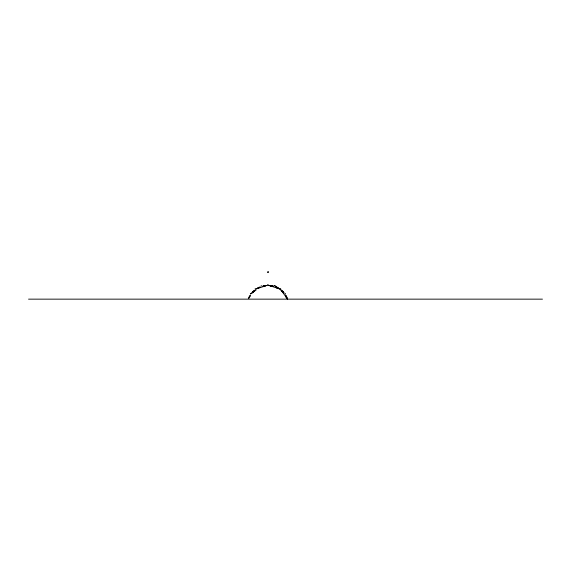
<?xml version="1.0" encoding="UTF-8"?>
<svg xmlns="http://www.w3.org/2000/svg" width="571" height="571" viewBox="0 0 571 571"><rect width="100%" height="100%" fill="white"/><g stroke="black" fill="none" stroke-linecap="round" stroke-linejoin="round"><path stroke-width="0.86" d="M267.927 284.508L267.927 284.993M271.118 286.107L269.155 285.471L273.174 286.107L269.155 285.471M271.218 285.471L273.174 286.107M248.563 298.647L250.412 295.021M248.906 297.969L250.069 295.692M274.487 286.035L274.651 285.543M249.977 296.385L249.441 297.441M249.006 297.27L249.199 296.684M249.341 296.592L249.584 296.135M277.178 288.077L275.515 286.863L279.14 288.712L277.235 287.97L277.763 288.269M278.462 288.369L275.515 286.863M254.73 290.154L251.854 293.03L253.595 291.631L253.053 292.166M252.389 292.495L254.195 290.689M280.411 289.047L280.711 288.633M252.66 291.902L253.024 291.531M253.888 291.331L253.21 292.017M253.124 291.424L253.56 291.003M283.466 292.495L281.125 290.154L284.001 293.03L282.788 291.367M256.722 288.712L260.347 286.863M259.669 287.206L257.393 288.369M250.847 293.822L256.129 289.982M285.107 293.744L285.529 293.444M259.227 287.691L258.142 288.248M257.885 287.855L258.427 287.577M258.556 287.506L259.02 287.284M285.785 295.692L286.078 296.977L285.443 295.021L287.292 298.647L285.443 295.021M286.656 296.684L286.849 297.27M255.523 289.147L267.927 285.115L280.34 289.147L287.606 299.147M262.681 286.107L266.7 285.471M263.431 285.985L265.95 285.586M264.002 285.664L264.509 285.571M265.329 285.921L264.116 286.114M265.258 285.464L264.637 285.471M269.905 285.586L271.196 285.586L270.604 285.464M271.132 285.985L272.431 285.985M28.55 299.147L542.45 299.147M271.739 286.114L270.526 285.921M271.346 285.571L271.853 285.664M276.186 287.206L277.413 287.606M276.835 287.284L277.306 287.506M277.435 287.577L277.97 287.855M277.085 287.934L276.707 287.734M274.687 285.421L280.154 289.397M281.66 290.689L282.709 291.453M284.001 293.03L281.967 291.331M250.334 293.444L250.748 293.744M282.866 292.224L282.495 291.867M282.295 291.003L282.731 291.424M282.838 291.531L283.195 291.902M286.185 296.927L286.949 297.969M255.144 288.633L255.444 289.047M286.271 296.135L286.514 296.592M286.435 297.477L286.157 296.941M286.092 296.813L285.9 296.428M261.204 285.543L261.368 286.035M268.291 271.853L267.563 271.853L267.563 272.574L268.291 272.574L268.291 271.853"/></g></svg>
